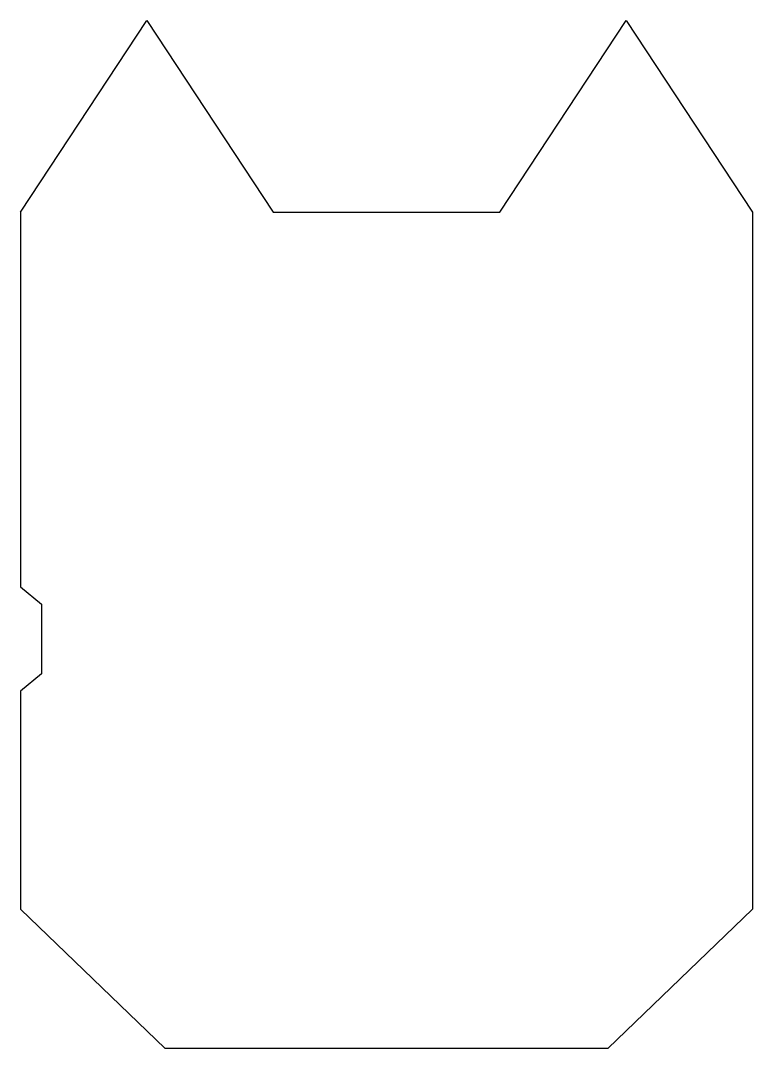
# Model space of a CAD drawing. Header units: millimetres. Extents: x -21 to 21, y -28 to 31.
import ezdxf

# ---------------------------------------------------------------- set-up
doc = ezdxf.new("R2010")
doc.units = ezdxf.units.MM
doc.layers.add('Sketch', color=7, linetype='CONTINUOUS')

msp = doc.modelspace()

# ---------------------------------------------------------------- linework, layer by layer
at = {"layer": 'Sketch'}
for p, q in [((-21, 20), (-13.75, 31)), ((-13.75, 31), (-6.5, 20)), ((6.5, 20), (13.75, 31)), ((13.75, 31), (21, 20)), ((-21, 20), (-21, -1.5)), ((-6.5, 20), (6.5, 20)), ((21, 20), (21, -20)), ((-21, -1.5), (-19.8, -2.5)), ((-19.8, -2.5), (-19.8, -6.5)), ((-19.8, -6.5), (-21, -7.5)), ((-21, -7.5), (-21, -20)), ((-12.7, -28), (-21, -20)), ((21, -20), (12.7, -28)), ((12.7, -28), (-12.7, -28))]:
    msp.add_line(p, q, dxfattribs=at)

doc.saveas('drawing.dxf')
